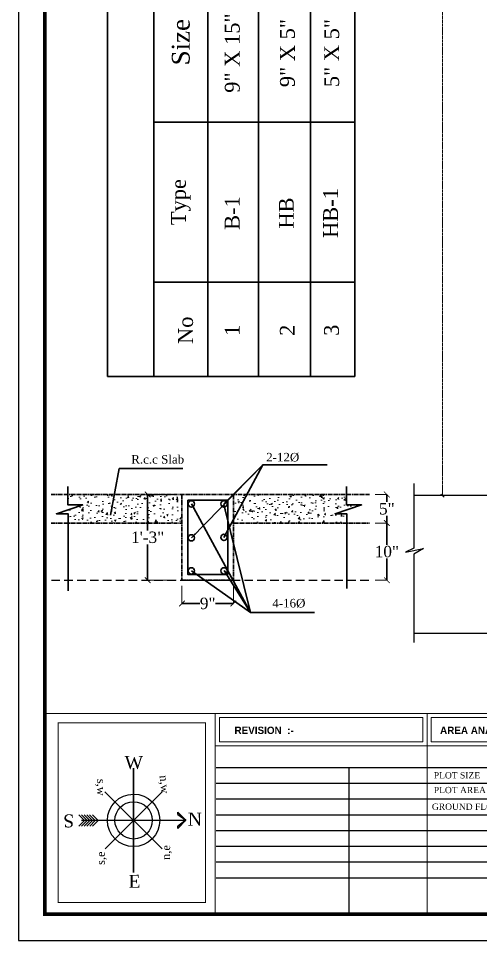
# Model space of a CAD drawing. Header units: millimetres. Extents: x -6808 to 215771, y -89660 to -16303.
# Drawn here: x 100832 to 101114, y -54457 to -53895 of the extents above; entities that cross this region are included whole.
import ezdxf

# ---------------------------------------------------------------- set-up
doc = ezdxf.new("R2010")
doc.units = ezdxf.units.MM
doc.header["$PDMODE"] = 35
doc.linetypes.add('CENTER2', pattern=[1.125, 0.75, -0.125, 0.125, -0.125])
doc.linetypes.add('DASHED', pattern=[0.75, 0.5, -0.25])
doc.layers.get('0').update_dxf_attribs({"color": 8})
for name, color, linetype, lineweight in [('beam', 6, 'CENTER2', 30), ('Projection', 190, 'DASHED', 25), ('STEEL', 1, 'Continuous', 30), ('wall', 7, 'Continuous', 35)]:
    doc.layers.add(name, color=color, linetype=linetype, lineweight=lineweight)
doc.layers.add('Beam Text', color=6, linetype='Continuous')
doc.layers.add('FORMAT', color=7, linetype='Continuous')
doc.layers.add('wall hatch', color=7, linetype='Continuous', lineweight=9, true_color=0x4a4a4a)
doc.styles.add('cdim', font='arial.ttf')
doc.styles.add('SAJ', font='eurr____.ttf')
doc.styles.get("Standard").update_dxf_attribs({"font": 'times.ttf'})
doc.styles.add('working', font='swissl.ttf')
doc.dimstyles.new('DIM-120', dxfattribs={"dimtxt": 6, "dimasz": 3, "dimexe": 0, "dimexo": 6, "dimgap": 0, "dimtad": 0, "dimtih": 1, "dimtoh": 1, "dimzin": 0, "dimdsep": 46, "dimlunit": 4, "dimtxsty": 'Standard', "dimblk": 'ARCHTICK', "dimcen": 0, "dimclrd": 256, "dimclre": 256, "dimclrt": 256, "dimadec": 0, "dimazin": 0, "dimtfac": 1, "dimtofl": 0, "dimtmove": 1, "dimatfit": 0, "dimfxl": 1, "dimtolj": 1, "dimtzin": 0, "dimlwe": -1, "dimarcsym": 0})
doc.dimstyles.new('SAJ', dxfattribs={"dimtxt": 5, "dimasz": 2, "dimexe": 1, "dimexo": 1, "dimgap": 0.09375, "dimtad": 0, "dimdec": 1, "dimzin": 0, "dimdsep": 46, "dimlunit": 4, "dimtxsty": 'SAJ', "dimblk": 'OBLIQUE', "dimcen": 0.125, "dimdle": 0.375, "dimadec": 0, "dimazin": 0, "dimtfac": 1, "dimtdec": 1, "dimtofl": 0, "dimtmove": 0, "dimatfit": 3, "dimldrblk": 'OBLIQUE', "dimfxl": 1, "dimtolj": 1, "dimtzin": 0, "dimlwd": 5, "dimlwe": 5, "dimarcsym": 1})

# ---------------------------------------------------------------- blocks, each defined once
blk = doc.blocks.new('_Oblique')
at = {"color": 0, "linetype": 'ByBlock', "lineweight": -2}
blk.add_line((-0.5, -0.5), (0.5, 0.5), dxfattribs=at)
blk = doc.blocks.new('*D1902')
at = {"color": 0, "linetype": 'DASHED', "lineweight": 5, "transparency": 16777216}
for p, q in [((101113.36, -53465.97), (101089.65, -53465.97)), ((101090.65, -53465.6), (101090.65, -53816.92)), ((101090.65, -54186.35), (101090.65, -53835.02)), ((101113.36, -54185.97), (101089.65, -54185.97))]:
    blk.add_line(p, q, dxfattribs=at)
at = {"layer": 'Defpoints', "color": 0, "transparency": 16777216}
for p in [(101090.65, -53465.97), (101114.36, -53465.97), (101114.36, -54185.97)]:
    blk.add_point(p, dxfattribs=at)
at = {"color": 0, "lineweight": 5, "transparency": 16777216, "xscale": 2, "yscale": 2, "zscale": 2}
for p, rotation in [((101090.65, -53465.97), 90), ((101090.65, -54185.97), 270)]:
    blk.add_blockref('_Oblique', p, dxfattribs=dict(at, rotation=rotation))
at = {"color": 0, "transparency": 16777216, "insert": (101090.65, -53825.97), "char_height": 12, "attachment_point": 5, "rotation": 90, "style": 'SAJ'}
blk.add_mtext("\\A1;60'", dxfattribs=at)
blk = doc.blocks.new('_ARCHTICK')
at = {"color": 0, "linetype": 'ByBlock', "const_width": 0.15}
blk.add_lwpolyline([(-0.5, -0.5), (0.5, 0.5)], dxfattribs=at)
blk = doc.blocks.new('*D199')
at = {"layer": 'Defpoints', "color": 0, "ltscale": 2, "transparency": 16777216}
for p in [(19.91, 16.85), (13.91, 1.85), (19.91, 1.85)]:
    blk.add_point(p, dxfattribs=at)
at = {"layer": 'STEEL', "lineweight": 18, "ltscale": 2, "transparency": 16777216}
for p, q in [((18.91, 16.85), (13.91, 16.85)), ((18.91, 1.85), (13.91, 1.85))]:
    blk.add_line(p, q, dxfattribs=at)
at = {"layer": 'STEEL', "lineweight": -2, "ltscale": 2, "transparency": 16777216}
for p, q in [((13.91, 16.85), (13.91, 10.57)), ((13.91, 1.85), (13.91, 8.13))]:
    blk.add_line(p, q, dxfattribs=at)
for p, rotation in [((13.91, 16.85), 90), ((13.91, 1.85), 270)]:
    blk.add_blockref('_ARCHTICK', p, dxfattribs=dict(at, rotation=rotation))
at = {"layer": 'STEEL', "lineweight": 18, "ltscale": 2, "transparency": 16777216, "insert": (13.91, 9.35), "char_height": 2, "attachment_point": 5}
blk.add_mtext('\\A1;1\'-3"', dxfattribs=at)
blk = doc.blocks.new('*D200')
at = {"layer": 'Defpoints', "color": 0, "ltscale": 2, "transparency": 16777216}
for p in [(19.91, 1.85), (28.91, 1.85), (28.91, -2.22)]:
    blk.add_point(p, dxfattribs=at)
at = {"layer": 'STEEL', "lineweight": 18, "ltscale": 2, "transparency": 16777216}
for p, q in [((19.91, 0.85), (19.91, -2.22)), ((28.91, 0.85), (28.91, -2.22))]:
    blk.add_line(p, q, dxfattribs=at)
at = {"layer": 'STEEL', "lineweight": -2, "ltscale": 2, "transparency": 16777216}
for p, q in [((19.91, -2.22), (23.03, -2.22)), ((28.91, -2.22), (25.8, -2.22))]:
    blk.add_line(p, q, dxfattribs=at)
at = {"layer": 'STEEL', "lineweight": -2, "ltscale": 2, "transparency": 16777216, "rotation": 180}
blk.add_blockref('_ARCHTICK', (19.91, -2.22), dxfattribs=at)
at = {"layer": 'STEEL', "lineweight": -2, "ltscale": 2, "transparency": 16777216}
blk.add_blockref('_ARCHTICK', (28.91, -2.22), dxfattribs=at)
at = {"layer": 'STEEL', "lineweight": 18, "ltscale": 2, "transparency": 16777216, "insert": (24.41, -2.22), "char_height": 2, "attachment_point": 5}
blk.add_mtext('\\A1;9"', dxfattribs=at)
blk = doc.blocks.new('*D201')
at = {"layer": 'Defpoints', "color": 0, "ltscale": 2, "transparency": 16777216}
for p in [(52.72, 16.85), (55.75, 16.85), (52.72, 11.85)]:
    blk.add_point(p, dxfattribs=at)
at = {"layer": 'STEEL', "lineweight": 18, "ltscale": 2, "transparency": 16777216}
for p, q in [((53.72, 16.85), (55.75, 16.85)), ((53.72, 11.85), (55.75, 11.85))]:
    blk.add_line(p, q, dxfattribs=at)
at = {"layer": 'STEEL', "lineweight": -2, "ltscale": 2, "transparency": 16777216}
for p, q in [((55.75, 16.85), (55.75, 15.57)), ((55.75, 11.85), (55.75, 13.13))]:
    blk.add_line(p, q, dxfattribs=at)
for p, rotation in [((55.75, 16.85), 90), ((55.75, 11.85), 270)]:
    blk.add_blockref('_ARCHTICK', p, dxfattribs=dict(at, rotation=rotation))
at = {"layer": 'STEEL', "lineweight": 18, "ltscale": 2, "transparency": 16777216, "insert": (55.75, 14.35), "char_height": 2, "attachment_point": 5}
blk.add_mtext('\\A1;5"', dxfattribs=at)
blk = doc.blocks.new('*D1149')
at = {"layer": 'Defpoints', "color": 0, "ltscale": 2, "transparency": 16777216}
for p in [(52.72, 11.85), (52.72, 1.85), (55.75, 1.85)]:
    blk.add_point(p, dxfattribs=at)
at = {"layer": 'STEEL', "lineweight": 18, "ltscale": 2, "transparency": 16777216}
for p, q in [((53.72, 11.85), (55.75, 11.85)), ((53.72, 1.85), (55.75, 1.85))]:
    blk.add_line(p, q, dxfattribs=at)
at = {"layer": 'STEEL', "lineweight": -2, "ltscale": 2, "transparency": 16777216}
for p, q in [((55.75, 11.85), (55.75, 8.07)), ((55.75, 1.85), (55.75, 5.63))]:
    blk.add_line(p, q, dxfattribs=at)
for p, rotation in [((55.75, 11.85), 90), ((55.75, 1.85), 270)]:
    blk.add_blockref('_ARCHTICK', p, dxfattribs=dict(at, rotation=rotation))
at = {"layer": 'STEEL', "lineweight": 18, "ltscale": 2, "transparency": 16777216, "insert": (55.75, 6.85), "char_height": 2, "attachment_point": 5}
blk.add_mtext('\\A1;10"', dxfattribs=at)
blk = doc.blocks.new('A$C078B3E45')
at = {"layer": 'wall hatch', "ltscale": 2}
h = blk.add_hatch(dxfattribs=at)
h.set_pattern_fill('AR-CONC', color=256, scale=0.4, style=0)
h.set_pattern_definition([(50, (-81997.889, 34496.2954), (2.86904073, -0.25100854), [0.3, -3.3]), (355, (-81997.889, 34496.2954), (-0.55500533, 3.00876853), [0.24, -2.64]), (100.4514, (-81997.65, 34496.2745), (2.31403753, 2.75775817), [0.25496076, -2.80456845]), (46.1842, (-81997.889, 34497.0954), (4.2689642, -0.66207606), [0.45, -4.95]), (96.6356, (-81997.5333, 34497.0403), (3.73865082, 3.89647148), [0.38244115, -4.206852]), (351.1842, (-81997.889, 34497.0954), (3.73864778, 3.8964744), [0.36, -3.96]), (21, (-81997.489, 34496.8954), (2.38762821, -1.61047556), [0.3, -3.3]), (326, (-81997.489, 34496.8954), (0.97326133, 2.90060018), [0.24, -2.64]), (71.4514, (-81997.29, 34496.7612), (3.36089051, 1.29012199), [0.25496076, -2.80456845]), (37.5, (-81997.889, 34496.2954), (0.048639421, 1.331575415), [0, -2.608, 0, -2.68, 0, -2.65]), (7.5, (-81997.889, 34496.2954), (1.05227815, 1.577646848), [0, -1.528, 0, -2.548, 0, -1.01]), (327.5, (-81998.781, 34496.2954), (2.135289745, -0.090219487), [0, -1, 0, -3.12, 0, -4.14]), (317.5, (-81999.181, 34496.2954), (2.332744677, 0.40041993), [0, -1.3, 0, -2.072, 0, -2.94])])
h.paths.add_polyline_path([(19.913, 16.851), (-0.03, 16.851), (-0.03, 15.045), (2.571, 15.045), (-2.043, 13.488), (0, 13.488), (0, 11.851), (19.913, 11.851)])
h.paths.add_polyline_path([(48.748, 13.488), (46.705, 13.488), (51.319, 15.045), (48.718, 15.045), (48.718, 16.851), (28.913, 16.851), (28.913, 11.851), (48.748, 11.851)])
at = {"layer": 'beam'}
for p, q in [((-2.969, 16.851), (52.723, 16.851)), ((19.913, 16.851), (19.913, 1.851)), ((28.913, 16.851), (28.913, 1.851)), ((-2.969, 11.851), (19.913, 11.851)), ((28.913, 11.851), (52.723, 11.851)), ((19.913, 1.851), (28.913, 1.851))]:
    blk.add_line(p, q, dxfattribs=at)
at = {"layer": 'STEEL', "linetype": 'DASHED', "lineweight": 25, "ltscale": 3}
blk.add_line((-2.922, 1.851), (52.723, 1.851), dxfattribs=at)
at = {"layer": 'STEEL', "ltscale": 2}
for points in [[(-0.03, 18.276), (-0.03, 15.045), (2.571, 15.045), (-2.043, 13.488), (0, 13.488), (0, 0)], [(48.718, 18.276), (48.718, 15.045), (51.319, 15.045), (46.705, 13.488), (48.748, 13.488), (48.748, 0.385)]]:
    blk.add_lwpolyline(points, dxfattribs=at)
blk.add_lwpolyline([(20.913, 15.851), (27.913, 15.851), (27.913, 2.851), (20.913, 2.851)], close=True, dxfattribs=at)
for centre in [(21.562, 15.213), (27.264, 15.213), (21.562, 9.271), (27.264, 9.353), (21.562, 3.488), (27.264, 3.488)]:
    blk.add_circle(centre, 0.551, dxfattribs=at)
at = {"layer": 'STEEL', "color": 0, "linetype": 'Continuous', "lineweight": 30, "ltscale": 40, "char_height": 1.5, "width": 47.9848, "attachment_point": 1}
for s, insert in [('R.c.c Slab', (11.047, 23.761)), ('2-12%%C', (34.64, 24.14)), ('4-16%%C', (35.716, -1.42))]:
    blk.add_mtext(s, dxfattribs=dict(at, insert=insert))
at = {"layer": 'STEEL', "lineweight": 18, "ltscale": 2}
for base, p1, p2, picture, middle in [((13.911, 1.851), (19.913, 16.851), (19.913, 1.851), '*D199', (13.911, 9.351)), ((55.747, 16.851), (52.723, 11.851), (52.723, 16.851), '*D201', (55.747, 14.351)), ((55.747, 1.851), (52.723, 11.851), (52.723, 1.851), '*D1149', (55.747, 6.851))]:
    dim = blk.add_linear_dim(base=base, p1=p1, p2=p2, angle=90, dimstyle='DIM-120', override={"dimtxt": 2, "dimasz": 1, "dimexo": 1, "dimgap": 0.2, "dimlwe": 18}, dxfattribs=at)
    dim.commit()
    dim.dimension.update_dxf_attribs({"geometry": picture, "text_midpoint": middle})
dim = blk.add_linear_dim(base=(28.913, -2.219), p1=(19.913, 1.851), p2=(28.913, 1.851), dimstyle='DIM-120', override={"dimtxt": 2, "dimasz": 1, "dimexo": 1, "dimgap": 0.2, "dimlwe": 18}, dxfattribs=at)
dim.commit()
dim.dimension.update_dxf_attribs({"geometry": '*D200', "text_midpoint": (24.413, -2.219)})
for points in [[(7.425, 13.22), (8.948, 21.406), (20.078, 21.406)], [(21.562, 9.271), (34.078, 22.027)], [(27.264, 15.213), (34.078, 22.027), (45.319, 22.027)], [(27.264, 9.353), (34.078, 22.027)], [(21.562, 15.213), (31.912, -3.807)], [(27.264, 15.082), (31.912, -3.807)], [(21.562, 3.488), (31.912, -3.807)], [(27.315, 3.563), (31.912, -3.807), (43.119, -3.807)]]:
    blk.add_leader(points, dimstyle='DIM-120', override={"dimasz": 1}, dxfattribs=at)

msp = doc.modelspace()

# ---------------------------------------------------------------- linework, layer by layer
at = {"lineweight": -3}
for p, q in [((100884.836, -54366.629), (100919.774, -54401.481)), ((100884.879, -54401.524), (100919.731, -54366.587))]:
    msp.add_line(p, q, dxfattribs=at)
for points in [[(101073.154, -54178.454), (101073.154, -54218.011), (101067.98, -54220.407), (101079.016, -54218.222), (101073.185, -54221.677), (101073.185, -54275.595)], [(101144.358, -54185.97), (101073.154, -54185.97)], [(101512.999, -54269.97), (101073.185, -54269.97)]]:
    msp.add_lwpolyline(points)
at = {"ltscale": 0.2}
for major_axis in [(-11.322, 11.294), (-8.058, 8.038)]:
    msp.add_ellipse((100902.305, -54384.055), major_axis=major_axis, ratio=1, start_param=3.9269908, end_param=10.2101761, dxfattribs=at)
at = {"layer": 'Beam Text', "lineweight": 30, "ltscale": 5}
for p, q in [((100886.38, -54113.255), (100886.38, -53492.695)), ((100914.704, -53958.107), (100914.704, -53860.543)), ((100947.542, -54055.671), (100947.542, -53860.543)), ((100978.408, -53958.107), (100978.408, -53860.543)), ((101010.087, -53958.107), (101010.087, -53860.543)), ((101037.058, -53958.107), (101037.058, -53860.543)), ((100914.704, -54055.671), (100914.704, -53958.107)), ((100914.704, -53958.107), (100947.542, -53958.107)), ((100947.542, -53958.107), (101037.058, -53958.107)), ((100978.144, -53958.107), (101037.058, -53958.107)), ((100978.408, -54055.671), (100978.408, -53958.107)), ((101010.087, -54055.671), (101010.087, -53958.107)), ((101037.058, -54055.671), (101037.058, -53958.107)), ((100914.704, -54113.255), (100914.704, -54055.671)), ((101037.058, -54055.671), (100914.704, -54055.671)), ((101037.058, -54055.671), (100947.277, -54055.671)), ((100978.408, -54113.255), (100978.408, -54055.671)), ((101010.087, -54113.255), (101010.087, -54055.671)), ((101037.058, -54113.255), (101037.058, -54055.671)), ((100886.38, -54113.255), (100914.704, -54113.255)), ((100914.704, -54113.255), (100947.542, -54113.255)), ((100947.542, -54113.255), (101010.087, -54113.255)), ((100978.144, -54113.255), (101037.058, -54113.255))]:
    msp.add_line(p, q, dxfattribs=at)
at = {"layer": 'Beam Text', "linetype": 'ByBlock', "lineweight": 30, "ltscale": 2}
msp.add_line((100947.542, -54113.255), (100947.542, -54055.671), dxfattribs=at)
at = {"layer": 'FORMAT', "lineweight": 18}
msp.add_line((101081.214, -54318.822), (101081.214, -54338.647), dxfattribs=at)
at = {"layer": 'FORMAT', "linetype": 'ByBlock'}
for p, q in [((100952.614, -54351.814), (101210.33, -54351.814)), ((100952.614, -54361.418), (101210.33, -54361.418)), ((100952.614, -54371.022), (101210.33, -54371.022)), ((100952.614, -54380.626), (101210.33, -54380.626)), ((100952.614, -54390.23), (101210.33, -54390.23)), ((100952.614, -54399.835), (101210.33, -54399.835)), ((100952.614, -54409.439), (101210.33, -54409.439)), ((100952.614, -54419.043), (101210.33, -54419.043))]:
    msp.add_line(p, q, dxfattribs=at)
at = {"layer": 'FORMAT'}
msp.add_line((101033.646, -54441.313), (101033.646, -54351.814), dxfattribs=at)
at = {"layer": 'FORMAT', "color": 0}
msp.add_lwpolyline([(100832.127, -53372.74), (100832.127, -54457.39), (101595.965, -54457.39), (101595.965, -53372.74)], close=True, dxfattribs=at)
msp.add_lwpolyline([(100832.127, -53372.74), (100832.127, -54457.39), (101595.965, -54457.39), (101595.965, -53372.74)], close=True, dxfattribs=at)
at = {"layer": 'FORMAT', "color": 0, "const_width": 2.24}
msp.add_lwpolyline([(100848.204, -53388.817), (100848.204, -54441.313), (101579.888, -54441.313), (101579.888, -53388.817)], close=True, dxfattribs=at)
msp.add_lwpolyline([(100848.204, -53388.817), (100848.204, -54441.313), (101579.888, -54441.313), (101579.888, -53388.817)], close=True, dxfattribs=at)
at = {"layer": 'FORMAT', "ltscale": 2, "const_width": 0.559}
for points in [[(100952.098, -54318.822), (100952.098, -54441.313), (100848.204, -54441.313), (100848.204, -54318.822), (101579.888, -54318.822)], [(101081.214, -54441.313), (101081.214, -54318.822)]]:
    msp.add_lwpolyline(points, dxfattribs=at)
at = {"layer": 'FORMAT', "lineweight": 18}
msp.add_lwpolyline([(101396.147, -54338.647), (100952.098, -54338.647), (100952.098, -54318.822), (101396.147, -54318.822)], dxfattribs=at)
at = {"layer": 'FORMAT', "ltscale": 2, "const_width": 0.601}
msp.add_lwpolyline([(100856.392, -54324.489), (100946.063, -54324.489), (100946.063, -54434.152), (100856.392, -54434.152)], close=True, dxfattribs=at)
at = {"layer": 'FORMAT', "lineweight": 18}
for points in [[(100954.658, -54321.382), (101078.654, -54321.382), (101078.654, -54336.086), (100954.658, -54336.086)], [(101083.774, -54321.382), (101207.77, -54321.382), (101207.77, -54336.086), (101083.774, -54336.086)]]:
    msp.add_lwpolyline(points, close=True, dxfattribs=at)
at = {"layer": 'wall', "ltscale": 60}
for p, q in [((100902.344, -54415.881), (100902.266, -54352.23)), ((100872.332, -54384.092), (100868.886, -54380.655)), ((100873.991, -54384.09), (100870.546, -54380.653)), ((100875.651, -54384.088), (100872.205, -54380.651)), ((100877.31, -54384.086), (100873.865, -54380.649)), ((100878.97, -54384.084), (100875.524, -54380.647)), ((100880.629, -54384.082), (100877.184, -54380.645)), ((100934.131, -54384.017), (100929.188, -54379.086)), ((100929.188, -54379.086), (100929.19, -54380.414)), ((100929.19, -54380.414), (100934.131, -54384.017)), ((100872.332, -54384.092), (100868.895, -54387.538)), ((100934.131, -54384.017), (100870.479, -54384.094)), ((100873.991, -54384.09), (100870.554, -54387.536)), ((100875.651, -54384.088), (100872.214, -54387.534)), ((100877.31, -54384.086), (100873.873, -54387.532)), ((100878.97, -54384.084), (100875.533, -54387.53)), ((100880.629, -54384.082), (100877.192, -54387.528)), ((100929.199, -54387.631), (100934.131, -54384.017)), ((100934.131, -54384.017), (100929.201, -54388.959)), ((100929.201, -54388.959), (100929.199, -54387.631))]:
    msp.add_line(p, q, dxfattribs=at)

# ---------------------------------------------------------------- block references
at = {"layer": 'beam', "color": 8, "ltscale": 2, "xscale": 3.484799999999999, "yscale": 3.484799999999999, "zscale": 3.484799999999999}
msp.add_blockref('A$C078B3E45', (100862.397, -54244.003), dxfattribs=at)

# ---------------------------------------------------------------- texts
for s, height, rotation, p in [('W', 7.912, 0.07006, (100896.819, -54352.701)), ('s,w', 4.999, 270.07006, (100880.075, -54358.745)), ('n,w', 4.999, 275.29484, (100918.152, -54356.76)), ('S', 7.912, 180.07006, (100866.054, -54380.442)), ('s,e', 4.999, 90.07006, (100884.805, -54411.226)), ('n,e', 4.999, 90.07006, (100924.578, -54408.174)), ('E', 7.912, 0.07006, (100899.205, -54425.212))]:
    msp.add_text(s, height=height, rotation=rotation).set_placement(p)
at = {"layer": 'Beam Text', "lineweight": 30, "ltscale": 5, "insert": (100931.123, -53909.325), "char_height": 10.87078, "width": 97.34658, "attachment_point": 5, "rotation": 90}
msp.add_mtext('{\\fTimes New Roman|b0|i0|c0|p18;Size}', dxfattribs=at)
at = {"layer": 'Beam Text', "linetype": 'ByBlock', "lineweight": 30, "ltscale": 2, "width": 97.34658, "attachment_point": 5, "rotation": 90}
for s, insert, char_height in [('{\\fTimes New Roman|b0|i0|c0|p18;9" X 15"}', (100962.498, -53915.977), 9.05898), ('9" X 5"', (100996.125, -53915.977), 9.059), ('5" X 5"', (101023.096, -53915.977), 9.059), ('{\\fTimes New Roman|b0|i0|c0|p18;Type}', (100931.123, -54006.889), 9.05898), ('HB-1', (101022.394, -54013.541), 9.059), ('{\\fTimes New Roman|b0|i0|c0|p18;B-1}', (100962.386, -54013.541), 9.05898), ('HB', (100995.423, -54013.541), 9.059), ('{\\fTimes New Roman|b0|i0|c0|p18;No}', (100934.056, -54085.069), 9.05898), ('{\\fTimes New Roman|b0|i0|c0|p18;1}', (100962.386, -54085.069), 9.05898), ('{\\fTimes New Roman|b0|i0|c0|p18;2}', (100996.013, -54085.069), 9.05898), ('{\\fTimes New Roman|b0|i0|c0|p18;3}', (101022.984, -54085.069), 9.05898)]:
    msp.add_mtext(s, dxfattribs=dict(at, insert=insert, char_height=char_height))
at = {"layer": 'FORMAT', "char_height": 4.50194, "width": 99.40447, "attachment_point": 1, "style": 'cdim'}
for s, insert in [('\\A1;{\\fCentury Gothic|b1|i0|c0|p34;REVISION  :-}', (100963.81, -54326.885)), ('\\A1;{\\fCentury Gothic|b1|i0|c0|p34;AREA ANALYSIS :-}', (101089.099, -54326.885))]:
    msp.add_mtext(s, dxfattribs=dict(at, insert=insert))
at = {"layer": 'FORMAT', "lineweight": 13, "char_height": 3.84038, "width": 99.40447, "attachment_point": 1, "style": 'working'}
for s, insert in [('\\A1;{\\fBook Antiqua|b0|i0|c0|p18;PLOT SIZE}', (101085.3, -54354.645)), ('\\A1;{\\fBook Antiqua|b0|i0|c0|p18;PLOT AREA}', (101085.3, -54363.629)), ('\\A1;{\\fBook Antiqua|b0|i0|c0|p18;GROUND FLOOR COV. AREA}', (101084.138, -54373.802))]:
    msp.add_mtext(s, dxfattribs=dict(at, insert=insert))
at = {"layer": 'Projection', "color": 1}
msp.add_text('N', height=7.912, rotation=0.07006, dxfattribs=at).set_placement((100935.338, -54387.299))

# ---------------------------------------------------------------- dimensions: what is measured, and where the dimension line sits
dim = msp.add_aligned_dim(p1=(101114.358, -54185.97), p2=(101114.358, -53465.97), distance=23.711, dimstyle='SAJ', override={"dimtxt": 12})
dim.commit()
dim.dimension.update_dxf_attribs({"geometry": '*D1902', "text_midpoint": (101090.647, -53825.97)})

doc.saveas('drawing.dxf')
